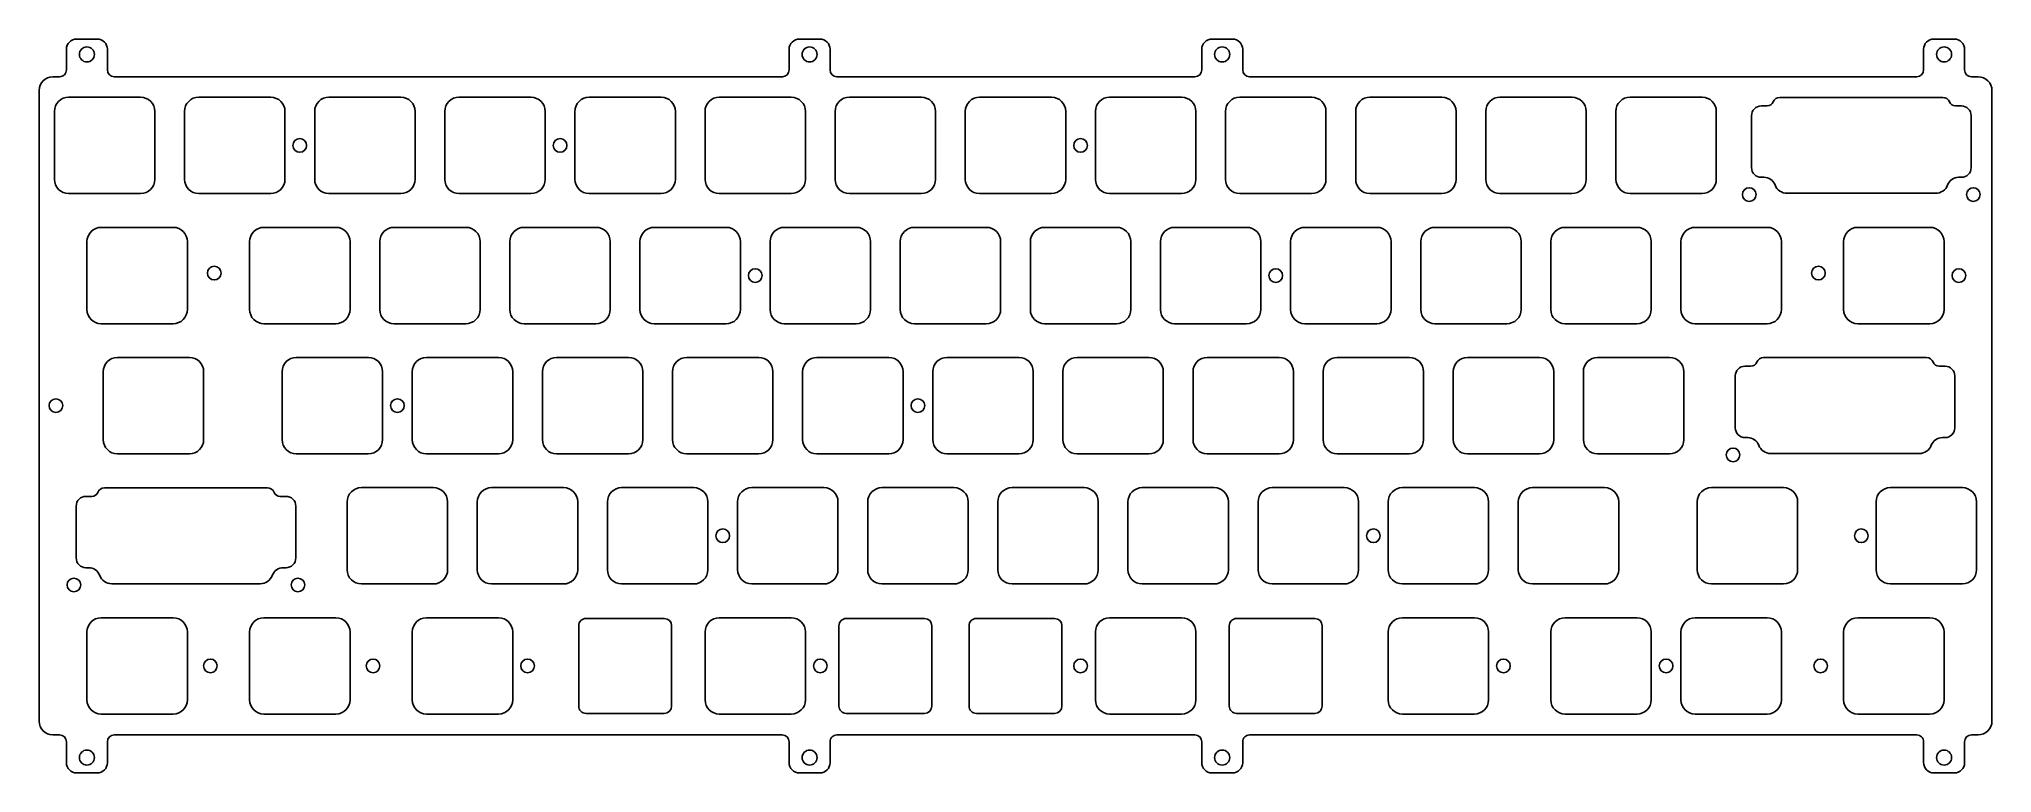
# Model space of a CAD drawing. Header units: millimetres. Extents: x -10 to 276, y -92 to 16.
import ezdxf

# ---------------------------------------------------------------- set-up
doc = ezdxf.new("R2010")
doc.units = ezdxf.units.MM
doc.layers.add('BLACK', color=7, linetype='CONTINUOUS')
doc.layers.add('Edge.Cuts', color=53, linetype='CONTINUOUS')

msp = doc.modelspace()

# ---------------------------------------------------------------- linework, layer by layer
at = {"layer": 'BLACK', "linetype": 'Continuous'}
for p, q in [((-4.093826, 15.566195), (-1.093831, 15.566195)), ((101.723802, 15.566195), (104.7072, 15.566195)), ((162.123802, 15.566195), (165.1072, 15.566195)), ((267.805461, 15.566195), (270.7924, 15.566195)), ((-5.593826, 11.049024), (-5.593826, 14.066194)), ((0.406174, 14.066189), (0.406174, 11.049)), ((100.207112, 11.0489), (100.207112, 14.0663)), ((106.207145, 14.066195), (106.207112, 14.066195)), ((106.207112, 14.066195), (106.207112, 11.04903)), ((160.607112, 11.0489), (160.607112, 14.0663)), ((166.607145, 14.066195), (166.607112, 14.066195)), ((166.607112, 14.066195), (166.607112, 11.04903)), ((266.292449, 11.0491), (266.292449, 14.0662)), ((272.292401, 14.054641), (272.292449, 14.054641)), ((272.292449, 14.054641), (272.292449, 11.0489)), ((-7.600312, 10.049025), (-6.593826, 10.049025)), ((1.40615, 10.049025), (99.215585, 10.049025)), ((106.207126, 11.04903), (106.207112, 11.04903)), ((107.2073, 10.049025), (159.615585, 10.049025)), ((166.607126, 11.04903), (166.607112, 11.04903)), ((167.6073, 10.049025), (265.304483, 10.049025)), ((272.292525, 11.0489), (272.292449, 11.0489)), ((273.2923, 10.049025), (274.2997, 10.049025)), ((-9.600314, -84.297572), (-9.600314, 8.049023)), ((-5.275, 7.05), (-5.275, 7.049951)), ((5.27497, 7.05), (-5.275, 7.05)), ((13.775, 7.05), (13.775, 7.049951)), ((24.325, 7.05), (13.775, 7.05)), ((32.825, 7.05), (32.825, 7.049951)), ((43.375, 7.05), (32.825, 7.05)), ((51.875, 7.05), (51.875, 7.049951)), ((62.425, 7.05), (51.875, 7.05)), ((70.925, 7.05), (70.925, 7.049951)), ((81.475, 7.05), (70.925, 7.05)), ((89.975, 7.05), (89.975, 7.049951)), ((100.525, 7.05), (89.975, 7.05)), ((109.025, 7.05), (109.025, 7.049951)), ((119.575, 7.05), (109.025, 7.05)), ((128.075, 7.05), (128.075, 7.049951)), ((138.625, 7.05), (128.075, 7.05)), ((147.125, 7.049951), (147.125, 7.05)), ((157.675, 7.05), (147.125, 7.05)), ((166.175, 7.05), (166.175, 7.049951)), ((176.725, 7.05), (166.175, 7.05)), ((185.225, 7.049951), (185.225, 7.05)), ((195.775, 7.05), (185.225, 7.05)), ((204.275, 7.049951), (204.275, 7.05)), ((214.825, 7.05), (204.275, 7.05)), ((223.325, 7.05), (223.325, 7.049951)), ((233.875, 7.05), (223.325, 7.05)), ((276.299692, 8.037687), (276.299692, -84.2975)), ((-7.35, 4.974981), (-7.35, -4.981775)), ((7.34999, 4.97498), (7.35, 4.97498)), ((7.35, 4.97498), (7.35, -4.97502)), ((11.7, 4.97498), (11.7, -4.981131)), ((26.4, 4.975), (26.4, -4.97497)), ((30.75, 4.97504), (30.75, -4.975)), ((45.45, 4.975), (45.45, -4.97497)), ((49.8, 4.97504), (49.8, -4.975)), ((64.5, 4.975), (64.5, -4.9749)), ((68.85, 4.975), (68.85, -4.975)), ((83.55, 4.975), (83.55, -4.9749)), ((87.9, 4.975), (87.9, -4.975)), ((102.6, 4.975), (102.6, -4.9749)), ((106.95, 4.975), (106.95, -4.975)), ((121.65, 4.975), (121.65, -4.9749)), ((126, 4.975), (126, -4.975)), ((140.7, 4.975), (140.7, -4.9749)), ((145.05, 4.975), (145.05, -4.975)), ((159.75, 4.975), (159.75, -4.975)), ((164.1, 4.975), (164.1, -4.975)), ((178.8, 4.975), (178.8, -4.9749)), ((183.15, 4.975), (183.15, -4.975)), ((197.85, 4.975), (197.85, -4.975)), ((202.2, 4.975), (202.2, -4.975)), ((216.9, 4.975), (216.9, -4.975)), ((221.25, 4.975), (221.25, -4.975)), ((235.95, 4.975), (235.95, -4.9749)), ((5.26071, -7.05), (-5.27503, -7.05)), ((24.31066, -7.05), (13.77497, -7.05)), ((43.36066, -7.05), (32.825, -7.05)), ((62.404631, -7.05), (51.875, -7.05)), ((81.454631, -7.05), (70.925, -7.05)), ((100.504631, -7.05), (89.975, -7.05)), ((119.554631, -7.05), (109.025, -7.05)), ((138.604631, -7.05), (128.075, -7.05)), ((157.654631, -7.05), (147.125, -7.05)), ((176.704631, -7.05), (166.175, -7.05)), ((195.754631, -7.05), (185.225, -7.05)), ((214.804631, -7.05), (204.275, -7.05)), ((233.854631, -7.05), (223.325, -7.05)), ((-2.587499, -14.07502), (-2.587499, -24.031774)), ((-0.5125, -12.00005), (-0.5125, -12)), ((10.03747, -12), (-0.5125, -12)), ((12.112489, -14.075), (12.112501, -14.075)), ((12.112501, -14.075), (12.112501, -24.02502)), ((21.225, -14.07496), (21.225, -24.025)), ((23.3, -12), (23.3, -12.000049)), ((33.85, -12), (23.3, -12)), ((35.925, -14.075), (35.925, -24.02497)), ((40.275, -14.07496), (40.275, -24.025)), ((42.35, -12.000049), (42.35, -12)), ((52.9, -12), (42.35, -12)), ((54.975, -14.075), (54.975, -24.025)), ((59.325, -14.075), (59.325, -24.025)), ((61.4, -12.000049), (61.4, -12)), ((71.95, -12), (61.4, -12)), ((74.025, -14.075), (74.025, -24.025)), ((78.375, -14.075), (78.375, -24.025)), ((80.45, -12), (80.45, -12.000049)), ((91, -12), (80.45, -12)), ((93.075, -14.075), (93.075, -24.025)), ((97.425, -14.075), (97.425, -24.025)), ((99.5, -12), (99.5, -12.000049)), ((110.05, -12), (99.5, -12)), ((112.125, -14.075), (112.125, -24.0249)), ((116.475, -14.075), (116.475, -24.025)), ((118.55, -12.000049), (118.55, -12)), ((129.1, -12), (118.55, -12)), ((131.175, -14.075), (131.175, -24.025)), ((135.525, -14.075), (135.525, -24.025)), ((137.6, -12), (137.6, -12.000049)), ((148.15, -12), (137.6, -12)), ((150.225, -14.075), (150.225, -24.0249)), ((154.575, -14.075), (154.575, -24.025)), ((156.65, -12.000049), (156.65, -12)), ((167.2, -12), (156.65, -12)), ((169.275, -14.075), (169.275, -24.025)), ((173.625, -14.075), (173.625, -24.025)), ((175.7, -12), (175.7, -12.000049)), ((186.25, -12), (175.7, -12)), ((188.325, -14.075), (188.325, -24.0249)), ((192.675, -14.075), (192.675, -24.025)), ((194.75, -12), (194.75, -12.000049)), ((205.3, -12), (194.75, -12)), ((207.375, -14.075), (207.375, -24.025)), ((211.725, -14.075), (211.725, -24.025)), ((213.8, -12), (213.8, -12.000049)), ((224.35, -12), (213.8, -12)), ((226.425, -14.075), (226.425, -24.025)), ((230.775, -14.075), (230.775, -24.025)), ((232.85, -12.000049), (232.85, -12)), ((243.4, -12), (232.85, -12)), ((245.475, -14.075), (245.475, -24.025)), ((10.023066, -26.1), (-0.51253, -26.1)), ((33.83566, -26.1), (23.29996, -26.1)), ((52.879631, -26.1), (42.35, -26.1)), ((71.929631, -26.1), (61.4, -26.1)), ((90.979631, -26.1), (80.45, -26.1)), ((110.029631, -26.1), (99.5, -26.1)), ((129.079631, -26.1), (118.55, -26.1)), ((148.129631, -26.1), (137.6, -26.1)), ((167.179631, -26.1), (156.65, -26.1)), ((186.229631, -26.1), (175.7, -26.1)), ((205.279631, -26.1), (194.75, -26.1)), ((224.329631, -26.1), (213.8, -26.1)), ((243.379631, -26.1), (232.85, -26.1)), ((12.41875, -31.05), (1.868749, -31.05)), ((28.0625, -31.050049), (28.0625, -31.05)), ((38.6125, -31.05), (28.0625, -31.05)), ((47.1125, -31.05), (47.1125, -31.050049)), ((57.6625, -31.05), (47.1125, -31.05)), ((66.1625, -31.05), (66.1625, -31.050049)), ((76.7125, -31.05), (66.1625, -31.05)), ((85.2125, -31.050049), (85.2125, -31.05)), ((95.7625, -31.05), (85.2125, -31.05)), ((104.2625, -31.050049), (104.2625, -31.05)), ((114.8125, -31.05), (104.2625, -31.05)), ((123.3125, -31.05), (123.3125, -31.050049)), ((133.8625, -31.05), (123.3125, -31.05)), ((142.3625, -31.050049), (142.3625, -31.05)), ((152.9125, -31.05), (142.3625, -31.05)), ((161.4125, -31.050049), (161.4125, -31.05)), ((171.9625, -31.05), (161.4125, -31.05)), ((180.4625, -31.05), (180.4625, -31.050049)), ((191.0125, -31.05), (180.4625, -31.05)), ((199.5125, -31.05), (199.5125, -31.050049)), ((210.0625, -31.05), (199.5125, -31.05)), ((218.5625, -31.05), (218.5625, -31.050049)), ((229.1125, -31.05), (218.5625, -31.05)), ((-0.20625, -33.125), (-0.20625, -43.075001)), ((14.49375, -33.125), (14.49375, -43.075)), ((25.9875, -33.12496), (25.9875, -43.075)), ((40.6875, -33.125), (40.6875, -43.07497)), ((45.0375, -33.12496), (45.0375, -43.075)), ((59.7375, -33.125), (59.7375, -43.0749)), ((64.0875, -33.125), (64.0875, -43.075)), ((78.7875, -33.125), (78.7875, -43.0749)), ((83.1375, -33.125), (83.1375, -43.075)), ((97.8375, -33.125), (97.8375, -43.075)), ((102.1875, -33.125), (102.1875, -43.075)), ((116.8875, -33.125), (116.8875, -43.075)), ((121.2375, -33.125), (121.2375, -43.075)), ((135.9375, -33.125), (135.9375, -43.0749)), ((140.2875, -33.125), (140.2875, -43.075)), ((154.9875, -33.125), (154.9875, -43.075)), ((159.3375, -33.125), (159.3375, -43.075)), ((174.0375, -33.125), (174.0375, -43.075)), ((178.3875, -33.125), (178.3875, -43.075)), ((193.0875, -33.125), (193.0875, -43.0749)), ((197.4375, -33.125), (197.4375, -43.075)), ((212.1375, -33.125), (212.1375, -43.075)), ((216.4875, -33.125), (216.4875, -43.075)), ((231.1875, -33.125), (231.1875, -43.0749)), ((12.41875, -45.15), (1.86875, -45.15)), ((38.59816, -45.15), (28.0625, -45.15)), ((57.642131, -45.15), (47.1125, -45.15)), ((76.692131, -45.15), (66.1625, -45.15)), ((95.742131, -45.15), (85.2125, -45.15)), ((114.792131, -45.15), (104.2625, -45.15)), ((133.842131, -45.15), (123.3125, -45.15)), ((152.892131, -45.15), (142.3625, -45.15)), ((171.942131, -45.15), (161.4125, -45.15)), ((190.992131, -45.15), (180.4625, -45.15)), ((210.042131, -45.15), (199.5125, -45.15)), ((229.092131, -45.15), (218.5625, -45.15)), ((37.5875, -50.100049), (37.5875, -50.1)), ((48.1375, -50.1), (37.5875, -50.1)), ((56.6375, -50.1), (56.6375, -50.100049)), ((67.1875, -50.1), (56.6375, -50.1)), ((75.6875, -50.1), (75.6875, -50.100049)), ((86.2375, -50.1), (75.6875, -50.1)), ((94.7375, -50.100049), (94.7375, -50.1)), ((105.2875, -50.1), (94.7375, -50.1)), ((113.7875, -50.100049), (113.7875, -50.1)), ((124.3375, -50.1), (113.7875, -50.1)), ((132.8375, -50.1), (132.8375, -50.100049)), ((143.3875, -50.1), (132.8375, -50.1)), ((151.8875, -50.100049), (151.8875, -50.1)), ((162.4375, -50.1), (151.8875, -50.1)), ((170.9375, -50.1), (170.9375, -50.100049)), ((181.4875, -50.1), (170.9375, -50.1)), ((189.9875, -50.1), (189.9875, -50.100049)), ((200.5375, -50.1), (189.9875, -50.1)), ((209.0375, -50.1), (209.0375, -50.100049)), ((219.5875, -50.1), (209.0375, -50.1)), ((245.78125, -50.1), (235.231249, -50.1)), ((271.975, -50.1), (261.424999, -50.1)), ((35.5125, -52.17496), (35.5125, -62.125)), ((50.2125, -52.175), (50.2125, -62.12497)), ((54.5625, -52.17496), (54.5625, -62.125)), ((69.2625, -52.175), (69.2625, -62.1249)), ((73.6125, -52.175), (73.6125, -62.125)), ((88.3125, -52.175), (88.3125, -62.1249)), ((92.6625, -52.175), (92.6625, -62.125)), ((107.3625, -52.175), (107.3625, -62.125)), ((111.7125, -52.175), (111.7125, -62.125)), ((126.4125, -52.175), (126.4125, -62.125)), ((130.7625, -52.175), (130.7625, -62.125)), ((145.4625, -52.175), (145.4625, -62.1249)), ((149.8125, -52.175), (149.8125, -62.125)), ((164.5125, -52.175), (164.5125, -62.125)), ((168.8625, -52.175), (168.8625, -62.125)), ((183.5625, -52.175), (183.5625, -62.1249)), ((187.9125, -52.175), (187.9125, -62.125)), ((202.6125, -52.175), (202.6125, -62.1249)), ((206.9625, -52.175), (206.9625, -62.125)), ((221.6625, -52.175), (221.6625, -62.125)), ((233.15625, -52.175), (233.15625, -62.125001)), ((247.85625, -52.175), (247.85625, -62.125)), ((259.35, -52.175), (259.35, -62.125001)), ((274.05, -52.175), (274.05, -62.125)), ((48.12316, -64.2), (37.5875, -64.2)), ((67.167131, -64.2), (56.6375, -64.2)), ((86.217131, -64.2), (75.6875, -64.2)), ((105.267131, -64.2), (94.7375, -64.2)), ((124.317131, -64.2), (113.7875, -64.2)), ((143.367131, -64.2), (132.8375, -64.2)), ((162.417131, -64.2), (151.8875, -64.2)), ((181.467131, -64.2), (170.9375, -64.2)), ((200.517131, -64.2), (189.9875, -64.2)), ((219.567131, -64.2), (209.0375, -64.2)), ((245.78125, -64.2), (235.23125, -64.2)), ((271.975, -64.2), (261.425, -64.2)), ((-2.587499, -71.225), (-2.587499, -81.175001)), ((10.037501, -69.15), (-0.5125, -69.15)), ((12.112501, -71.225), (12.112501, -81.175)), ((21.225, -71.225), (21.225, -81.175001)), ((33.85, -69.15), (23.299999, -69.15)), ((35.925, -71.225), (35.925, -81.175)), ((45.0375, -71.225), (45.0375, -81.175001)), ((57.6625, -69.15), (47.112499, -69.15)), ((59.7375, -71.225), (59.7375, -81.175)), ((69.4, -82.075), (69.4, -70.325)), ((70.475, -69.25), (81.925, -69.25)), ((83, -70.325), (83, -82.075)), ((87.9, -71.225), (87.9, -81.175001)), ((100.525, -69.15), (89.974999, -69.15)), ((102.6, -71.225), (102.6, -81.175)), ((107.5, -82.075), (107.5, -70.325)), ((108.575, -69.25), (120.025, -69.25)), ((121.1, -70.325), (121.1, -82.075)), ((126.55, -82.075), (126.55, -70.325)), ((127.625, -69.25), (139.075, -69.25)), ((140.15, -70.325), (140.15, -82.075)), ((145.05, -71.225), (145.05, -81.175001)), ((157.675, -69.15), (147.124999, -69.15)), ((159.75, -71.225), (159.75, -81.175)), ((164.65, -82.075), (164.65, -70.325)), ((165.725, -69.25), (177.175, -69.25)), ((178.25, -70.325), (178.25, -82.075)), ((187.9125, -71.225), (187.9125, -81.175001)), ((200.5375, -69.15), (189.987499, -69.15)), ((202.6125, -71.225), (202.6125, -81.175)), ((211.725, -71.225), (211.725, -81.175001)), ((224.35, -69.15), (213.799999, -69.15)), ((226.425, -71.225), (226.425, -81.175)), ((230.775, -71.225), (230.775, -81.175001)), ((243.4, -69.15), (232.849999, -69.15)), ((245.475, -71.225), (245.475, -81.175)), ((254.5875, -71.225), (254.5875, -81.175001)), ((267.2125, -69.15), (256.662499, -69.15)), ((269.2875, -71.225), (269.2875, -81.175)), ((10.037501, -83.25), (-0.512499, -83.25)), ((33.85, -83.25), (23.3, -83.25)), ((57.6625, -83.25), (47.1125, -83.25)), ((81.925, -83.15), (70.475, -83.15)), ((100.525, -83.25), (89.975, -83.25)), ((120.025, -83.15), (108.575, -83.15)), ((139.075, -83.15), (127.625, -83.15)), ((157.675, -83.25), (147.125, -83.25)), ((177.175, -83.15), (165.725, -83.15)), ((200.5375, -83.25), (189.9875, -83.25)), ((224.35, -83.25), (213.8, -83.25)), ((243.4, -83.25), (232.85, -83.25)), ((267.2125, -83.25), (256.6625, -83.25)), ((-6.593834, -86.297571), (-7.600316, -86.297571)), ((-5.593826, -90.362569), (-5.593826, -87.297571)), ((0.406174, -87.29757), (0.406174, -90.366809)), ((99.2073, -86.297571), (1.402716, -86.297571)), ((100.207112, -90.358215), (100.207112, -87.29167)), ((106.207112, -87.2975), (106.207112, -90.3667)), ((107.2071, -86.297612), (107.2071, -86.297571)), ((159.6073, -86.297571), (107.2071, -86.297571)), ((160.607112, -90.358215), (160.607112, -87.29167)), ((166.607112, -87.2976), (166.607112, -90.3667)), ((167.6071, -86.297612), (167.6071, -86.297571)), ((265.2923, -86.297571), (167.6071, -86.297571)), ((266.292449, -90.353273), (266.292449, -87.310349)), ((272.292449, -87.2977), (272.292449, -90.3668)), ((274.277591, -86.297571), (273.285867, -86.297571)), ((-1.09383, -91.866813), (-4.093831, -91.866813)), ((104.696212, -91.866813), (101.7072, -91.866813)), ((104.696212, -91.866824), (104.696212, -91.866813)), ((165.096212, -91.866813), (162.1072, -91.866813)), ((165.096212, -91.866824), (165.096212, -91.866813)), ((270.792428, -91.866813), (267.7924, -91.866813)), ((270.792428, -91.866813), (270.792428, -91.866847))]:
    msp.add_line(p, q, dxfattribs=at)
at = {"layer": 'BLACK'}
for centre, radius in [((-2.593826, 13.316195), 1.1), ((103.207112, 13.316195), 1.1), ((163.607112, 13.316195), 1.1), ((269.292449, 13.316195), 1.1), ((28.575, 0), 1), ((66.675, 0), 1), ((142.875, 0), 1), ((16.04875, -18.7), 1), ((95.25, -19.05), 1), ((171.45, -19.05), 1), ((250.9012, -18.7), 1), ((-7.14375, -38.1), 1), ((42.8625, -38.1), 1), ((119.0625, -38.1), 1), ((90.4875, -57.15), 1), ((185.7375, -57.15), 1), ((257.175, -57.15), 1), ((15.478125, -76.2), 1), ((39.290625, -76.2), 1), ((61.9125, -76.2), 1), ((104.775, -76.2), 1), ((142.875, -76.2), 1), ((204.7875, -76.2), 1), ((228.6, -76.2), 1), ((251.221875, -76.2), 1), ((-2.593826, -89.616813), 1.1), ((103.207112, -89.616813), 1.1), ((163.607112, -89.616813), 1.1), ((269.292449, -89.616813), 1.1)]:
    msp.add_circle(centre, radius, dxfattribs=at)
for centre, radius, start, end in [((-4.093825, 14.066194), 1.500001, 90.0000382, 180), ((-1.09383, 14.066191), 1.500004, 359.99992361, 90.0000382), ((101.7072, 14.0662), 1.500088, 89.36587409, 179.99618051), ((104.7072, 14.0663), 1.499895, 359.99598915, 90), ((162.1072, 14.0662), 1.500088, 89.36587409, 179.99618051), ((165.1072, 14.0663), 1.499895, 359.99598915, 90), ((267.7926, 14.0661), 1.500151, 89.50878913, 179.99618067), ((270.7924, 14.0662), 1.499995, 359.55848776, 90), ((-7.600312, 8.049023), 2.000002, 90, 180), ((-6.593825, 11.049024), 0.999999, 269.9999427, 0), ((1.40615, 11.049), 0.999975, 180, 270), ((99.2072, 11.0489), 0.999912, 270.48047391, 0), ((107.2073, 11.0492), 1.000175, 180.00973859, 270), ((159.6072, 11.0489), 0.999912, 270.48047391, 0), ((167.6073, 11.0492), 1.000175, 180.00973859, 270), ((265.2923, 11.0491), 1.000149, 270.69794761, 0), ((273.2923, 11.0488), 0.999775, 179.99426913, 270), ((274.2996, 8.0489), 2.000125, 359.67878935, 89.99713539), ((-5.27503, 4.974981), 2.07497, 89.99917162, 180), ((5.27497, 4.97498), 2.07502, 0, 90), ((13.77497, 4.97498), 2.07497, 89.99917162, 180), ((24.325, 4.975), 2.075, 0, 90), ((32.82491, 4.97504), 2.07491, 89.99751478, 180), ((43.375, 4.975), 2.075, 0, 90), ((51.87491, 4.97504), 2.07491, 89.99751478, 180), ((62.425, 4.975), 2.075, 0, 90), ((70.9249, 4.975), 2.0749, 89.99723869, 180), ((81.475, 4.975), 2.075, 0, 90), ((89.9749, 4.975), 2.0749, 89.99723869, 180), ((100.525, 4.975), 2.075, 0, 90), ((109.0249, 4.975), 2.0749, 89.99723869, 180), ((119.575, 4.975), 2.075, 0, 90), ((128.0749, 4.975), 2.0749, 89.99723869, 180), ((138.625, 4.975), 2.075, 0, 90), ((147.1249, 4.975), 2.0749, 89.99723869, 180), ((157.675, 4.975), 2.075, 0, 90), ((166.1749, 4.975), 2.0749, 89.99723869, 180), ((176.725, 4.975), 2.075, 0, 90), ((185.2249, 4.975), 2.0749, 89.99723869, 180), ((195.775, 4.975), 2.075, 0, 90), ((204.2749, 4.975), 2.0749, 89.99723869, 180), ((214.825, 4.975), 2.075, 0, 90), ((223.3249, 4.975), 2.0749, 89.99723869, 180), ((233.875, 4.975), 2.075, 0, 90), ((-5.27503, -4.975019), 2.074981, 180.18655157, 270), ((5.27497, -4.97502), 2.07503, 269.60624924, 0), ((13.77497, -4.97502), 2.07498, 180.16874147, 270), ((24.32492, -4.97497), 2.07508, 269.60625873, 0), ((32.825, -4.975), 2.075, 180, 270), ((43.37492, -4.97497), 2.07508, 269.60625873, 0), ((51.875, -4.975), 2.075, 180, 270), ((62.4248, -4.9749), 2.0752, 269.4431294, 0), ((70.925, -4.975), 2.075, 180, 270), ((81.4748, -4.9749), 2.0752, 269.4431294, 0), ((89.975, -4.975), 2.075, 180, 270), ((100.5248, -4.9749), 2.0752, 269.4431294, 0), ((109.025, -4.975), 2.075, 180, 270), ((119.5748, -4.9749), 2.0752, 269.4431294, 0), ((128.075, -4.975), 2.075, 180, 270), ((138.6248, -4.9749), 2.0752, 269.4431294, 0), ((147.125, -4.975), 2.075, 180, 270), ((157.6748, -4.9749), 2.0752, 269.4431294, 359.99723902), ((166.175, -4.975), 2.075, 180, 270), ((176.7248, -4.9749), 2.0752, 269.4431294, 0), ((185.225, -4.975), 2.075, 180, 270), ((195.7748, -4.9749), 2.0752, 269.4431294, 359.99723902), ((204.275, -4.975), 2.075, 180, 270), ((214.8248, -4.9749), 2.0752, 269.4431294, 359.99723902), ((223.325, -4.975), 2.075, 180, 270), ((233.8748, -4.9749), 2.0752, 269.4431294, 0), ((-0.512529, -14.07502), 2.07497, 89.99919923, 180), ((10.03747, -14.07502), 2.07502, 0.00055224, 90), ((23.29991, -14.07496), 2.07491, 89.99751478, 180), ((33.85, -14.075), 2.075, 0, 90), ((42.34991, -14.07496), 2.07491, 89.99751478, 180), ((52.9, -14.075), 2.075, 0, 90), ((61.3999, -14.075), 2.0749, 89.99723869, 180), ((71.95, -14.075), 2.075, 0, 90), ((80.4499, -14.075), 2.0749, 89.99723869, 180), ((91, -14.075), 2.075, 0, 90), ((99.4999, -14.075), 2.0749, 89.99723869, 180), ((110.05, -14.075), 2.075, 0, 90), ((118.5499, -14.075), 2.0749, 89.99723869, 180), ((129.1, -14.075), 2.075, 0, 90), ((137.5999, -14.075), 2.0749, 89.99723869, 180), ((148.15, -14.075), 2.075, 0, 90), ((156.6499, -14.075), 2.0749, 89.99723869, 180), ((167.2, -14.075), 2.075, 0, 90), ((175.6999, -14.075), 2.0749, 89.99723869, 180), ((186.25, -14.075), 2.075, 0, 90), ((194.7499, -14.075), 2.0749, 89.99723869, 180), ((205.3, -14.075), 2.075, 0, 90), ((213.7999, -14.075), 2.0749, 89.99723869, 180), ((224.35, -14.075), 2.075, 0, 90), ((232.8499, -14.075), 2.0749, 89.99723869, 180), ((243.4, -14.075), 2.075, 0, 90), ((-0.51253, -24.02502), 2.07498, 180.18649644, 270), ((10.03747, -24.02502), 2.075031, 269.6022732, 0), ((23.29996, -24.02504), 2.07496, 179.99889548, 270), ((33.84992, -24.02497), 2.07508, 269.60625873, 0), ((42.35, -24.025), 2.075, 180, 270), ((52.8998, -24.0249), 2.0752, 269.4431294, 359.99723902), ((61.4, -24.025), 2.075, 180, 270), ((71.9498, -24.0249), 2.0752, 269.4431294, 359.99723902), ((80.45, -24.025), 2.075, 180, 270), ((90.9998, -24.0249), 2.0752, 269.4431294, 359.99723902), ((99.5, -24.025), 2.075, 180, 270), ((110.0498, -24.0249), 2.0752, 269.4431294, 0), ((118.55, -24.025), 2.075, 180, 270), ((129.0998, -24.0249), 2.0752, 269.4431294, 359.99723902), ((137.6, -24.025), 2.075, 180, 270), ((148.1498, -24.0249), 2.0752, 269.4431294, 0), ((156.65, -24.025), 2.075, 180, 270), ((167.1998, -24.0249), 2.0752, 269.4431294, 359.99723902), ((175.7, -24.025), 2.075, 180, 270), ((186.2498, -24.0249), 2.0752, 269.4431294, 0), ((194.75, -24.025), 2.075, 180, 270), ((205.2998, -24.0249), 2.0752, 269.4431294, 359.99723902), ((213.8, -24.025), 2.075, 180, 270), ((224.3498, -24.0249), 2.0752, 269.4431294, 359.99723902), ((232.85, -24.025), 2.075, 180, 270), ((243.3998, -24.0249), 2.0752, 269.4431294, 359.99723902), ((1.868754, -33.125004), 2.075004, 90.00013806, 179.99988955), ((12.41875, -33.125), 2.075, 0, 90), ((28.06241, -33.12496), 2.07491, 89.99751478, 180), ((38.6125, -33.125), 2.075, 0, 90), ((47.11241, -33.12496), 2.07491, 89.99751478, 180), ((57.6625, -33.125), 2.075, 0, 90), ((66.1624, -33.125), 2.0749, 89.99723869, 180), ((76.7125, -33.125), 2.075, 0, 90), ((85.2124, -33.125), 2.0749, 89.99723869, 180), ((95.7625, -33.125), 2.075, 0, 90), ((104.2624, -33.125), 2.0749, 89.99723869, 180), ((114.8125, -33.125), 2.075, 0, 90), ((123.3124, -33.125), 2.0749, 89.99723869, 180), ((133.8625, -33.125), 2.075, 0, 90), ((142.3624, -33.125), 2.0749, 89.99723869, 180), ((152.9125, -33.125), 2.075, 0, 90), ((161.4124, -33.125), 2.0749, 89.99723869, 180), ((171.9625, -33.125), 2.075, 0, 90), ((180.4624, -33.125), 2.0749, 89.99723869, 180), ((191.0125, -33.125), 2.075, 0, 90), ((199.5124, -33.125), 2.0749, 89.99723869, 180), ((210.0625, -33.125), 2.075, 0, 90), ((218.5624, -33.125), 2.0749, 89.99723869, 180), ((229.1125, -33.125), 2.075, 0, 90), ((1.868752, -43.074998), 2.075002, 180.00008284, 269.99994478), ((12.41875, -43.075), 2.075, 270, 0), ((28.0625, -43.075), 2.075, 180, 270), ((38.61242, -43.07497), 2.07508, 269.60625873, 0), ((47.1125, -43.075), 2.075, 180, 270), ((57.6623, -43.0749), 2.0752, 269.4431294, 0), ((66.1625, -43.075), 2.075, 180, 270), ((76.7123, -43.0749), 2.0752, 269.4431294, 0), ((85.2125, -43.075), 2.075, 180, 270), ((95.7623, -43.0749), 2.0752, 269.4431294, 359.99723902), ((104.2625, -43.075), 2.075, 180, 270), ((114.8123, -43.0749), 2.0752, 269.4431294, 359.99723902), ((123.3125, -43.075), 2.075, 180, 270), ((133.8623, -43.0749), 2.0752, 269.4431294, 0), ((142.3625, -43.075), 2.075, 180, 270), ((152.9123, -43.0749), 2.0752, 269.4431294, 359.99723902), ((161.4125, -43.075), 2.075, 180, 270), ((171.9623, -43.0749), 2.0752, 269.4431294, 359.99723902), ((180.4625, -43.075), 2.075, 180, 270), ((191.0123, -43.0749), 2.0752, 269.4431294, 0), ((199.5125, -43.075), 2.075, 180, 270), ((210.0623, -43.0749), 2.0752, 269.4431294, 359.99723902), ((218.5625, -43.075), 2.075, 180, 270), ((229.1123, -43.0749), 2.0752, 269.4431294, 0), ((37.58741, -52.17496), 2.07491, 89.99751478, 180), ((48.1375, -52.175), 2.075, 0, 90), ((56.63741, -52.17496), 2.07491, 89.99751478, 180), ((67.1875, -52.175), 2.075, 0, 90), ((75.6874, -52.175), 2.0749, 89.99723869, 180), ((86.2375, -52.175), 2.075, 0, 90), ((94.7374, -52.175), 2.0749, 89.99723869, 180), ((105.2875, -52.175), 2.075, 0, 90), ((113.7874, -52.175), 2.0749, 89.99723869, 180), ((124.3375, -52.175), 2.075, 0, 90), ((132.8374, -52.175), 2.0749, 89.99723869, 180), ((143.3875, -52.175), 2.075, 0, 90), ((151.8874, -52.175), 2.0749, 89.99723869, 180), ((162.4375, -52.175), 2.075, 0, 90), ((170.9374, -52.175), 2.0749, 89.99723869, 180), ((181.4875, -52.175), 2.075, 0, 90), ((189.9874, -52.175), 2.0749, 89.99723869, 180), ((200.5375, -52.175), 2.075, 0, 90), ((209.0374, -52.175), 2.0749, 89.99723869, 180), ((219.5875, -52.175), 2.075, 0, 90), ((235.231254, -52.175004), 2.075004, 90.00013806, 179.99988955), ((245.78125, -52.175), 2.075, 0, 90), ((261.425004, -52.175004), 2.075004, 90.00013806, 179.99988955), ((271.975, -52.175), 2.075, 0, 90), ((37.5875, -62.125), 2.075, 180, 270), ((48.13742, -62.12497), 2.07508, 269.60625873, 0), ((56.6375, -62.125), 2.075, 180, 270), ((67.1873, -62.1249), 2.0752, 269.4431294, 0), ((75.6875, -62.125), 2.075, 180, 270), ((86.2373, -62.1249), 2.0752, 269.4431294, 0), ((94.7375, -62.125), 2.075, 180, 270), ((105.2873, -62.1249), 2.0752, 269.4431294, 359.99723902), ((113.7875, -62.125), 2.075, 180, 270), ((124.3373, -62.1249), 2.0752, 269.4431294, 359.99723902), ((132.8375, -62.125), 2.075, 180, 270), ((143.3873, -62.1249), 2.0752, 269.4431294, 0), ((151.8875, -62.125), 2.075, 180, 270), ((162.4373, -62.1249), 2.0752, 269.4431294, 359.99723902), ((170.9375, -62.125), 2.075, 180, 270), ((181.4873, -62.1249), 2.0752, 269.4431294, 0), ((189.9875, -62.125), 2.075, 180, 270), ((200.5373, -62.1249), 2.0752, 269.4431294, 0), ((209.0375, -62.125), 2.075, 180, 270), ((219.5873, -62.1249), 2.0752, 269.4431294, 359.99723902), ((235.231252, -62.124998), 2.075002, 180.00008284, 269.99994478), ((245.78125, -62.125), 2.075, 270, 0), ((261.425002, -62.124998), 2.075002, 180.00008284, 269.99994478), ((271.975, -62.125), 2.075, 270, 0), ((-0.512495, -71.225004), 2.075004, 90.00013806, 179.99988955), ((10.037501, -71.225), 2.075, 0, 90), ((23.300004, -71.225004), 2.075004, 90.00013806, 179.99988955), ((33.85, -71.225), 2.075, 0, 90), ((47.112504, -71.225004), 2.075004, 90.00013806, 179.99988955), ((57.6625, -71.225), 2.075, 0, 90), ((70.474999, -70.324999), 1.074999, 89.9999467, 180.0000533), ((81.925, -70.325), 1.075, 0, 90), ((89.975004, -71.225004), 2.075004, 90.00013806, 179.99988955), ((100.525, -71.225), 2.075, 0, 90), ((108.574999, -70.324999), 1.074999, 89.9999467, 180.0000533), ((120.025, -70.325), 1.075, 0, 90), ((127.624999, -70.324999), 1.074999, 89.9999467, 180.0000533), ((139.075, -70.325), 1.075, 0, 90), ((147.125004, -71.225004), 2.075004, 90.00013806, 179.99988955), ((157.675, -71.225), 2.075, 0, 90), ((165.724999, -70.324999), 1.074999, 89.9999467, 180.0000533), ((177.175, -70.325), 1.075, 0, 90), ((189.987504, -71.225004), 2.075004, 90.00013806, 179.99988955), ((200.5375, -71.225), 2.075, 0, 90), ((213.800004, -71.225004), 2.075004, 90.00013806, 179.99988955), ((224.35, -71.225), 2.075, 0, 90), ((232.850004, -71.225004), 2.075004, 90.00013806, 179.99988955), ((243.4, -71.225), 2.075, 0, 90), ((256.662504, -71.225004), 2.075004, 90.00013806, 179.99988955), ((267.2125, -71.225), 2.075, 0, 90), ((-0.512497, -81.174998), 2.075002, 180.00008284, 269.99994478), ((10.037501, -81.175), 2.075, 270, 0), ((23.300002, -81.174998), 2.075002, 180.00008284, 269.99994478), ((33.85, -81.175), 2.075, 270, 0), ((47.112502, -81.174998), 2.075002, 180.00008284, 269.99994478), ((57.6625, -81.175), 2.075, 270, 0), ((70.474999, -82.075001), 1.074999, 179.9999467, 270.0000533), ((81.925, -82.075), 1.075, 270, 0), ((89.975002, -81.174998), 2.075002, 180.00008284, 269.99994478), ((100.525, -81.175), 2.075, 270, 0), ((108.574999, -82.075001), 1.074999, 179.9999467, 270.0000533), ((120.025, -82.075), 1.075, 270, 0), ((127.624999, -82.075001), 1.074999, 179.9999467, 270.0000533), ((139.075, -82.075), 1.075, 270, 0), ((147.125002, -81.174998), 2.075002, 180.00008284, 269.99994478), ((157.675, -81.175), 2.075, 270, 0), ((165.724999, -82.075001), 1.074999, 179.9999467, 270.0000533), ((177.175, -82.075), 1.075, 270, 0), ((189.987502, -81.174998), 2.075002, 180.00008284, 269.99994478), ((200.5375, -81.175), 2.075, 270, 0), ((213.800002, -81.174998), 2.075002, 180.00008284, 269.99994478), ((224.35, -81.175), 2.075, 270, 0), ((232.850002, -81.174998), 2.075002, 180.00008284, 269.99994478), ((243.4, -81.175), 2.075, 270, 0), ((256.662502, -81.174998), 2.075002, 180.00008284, 269.99994478), ((267.2125, -81.175), 2.075, 270, 0), ((-7.600315, -84.297572), 1.999999, 180, 269.99997135), ((274.2994, -84.2974), 2.000292, 269.37529634, 359.99713563), ((-6.593834, -87.297579), 1.000008, 0.00045836, 90), ((1.40618, -87.29757), 1.000006, 90.19847198, 180), ((99.2073, -87.2974), 0.999829, 0.32836295, 90), ((107.207, -87.2975), 0.999888, 89.99426978, 180), ((159.6073, -87.2974), 0.999829, 0.32836295, 90), ((167.607, -87.2975), 0.999888, 89.99426978, 180.00573022), ((265.2923, -87.2978), 1.000229, 359.2811401, 90), ((273.2926, -87.2977), 1.000151, 90.3857169, 180), ((-4.093831, -90.366812), 1.500001, 179.83792923, 270), ((-1.093828, -90.366811), 1.500002, 269.99992361, 0.00007639), ((101.7073, -90.3666), 1.500213, 179.67976006, 269.99618082), ((104.707, -90.3667), 1.500112, 269.58796992, 0), ((162.1073, -90.3666), 1.500213, 179.67976006, 269.99618082), ((165.107, -90.3667), 1.500112, 269.58796992, 0), ((267.7925, -90.3667), 1.500113, 179.48715751, 269.99618057), ((270.7923, -90.3667), 1.500149, 270.00488876, 359.99618066)]:
    msp.add_arc(centre, radius, start, end, dxfattribs=at)
at = {"layer": 'Edge.Cuts', "linetype": 'CONTINUOUS'}
for p, q in [((242.52436, 5.77544), (243.38997, 5.77544)), ((245.24718, 7.0276), (269.10242, 7.0276)), ((270.95963, 5.77544), (271.82524, 5.77544)), ((241.09936, -3.25044), (241.09936, 4.35044)), ((273.25024, 4.35044), (273.25024, -3.25044)), ((242.9284, -4.67544), (242.52436, -4.67544)), ((271.82524, -4.67544), (271.4212, -4.67544)), ((268.0503, -7.01191), (246.2993, -7.01191)), ((254.5875, -14.075), (254.5875, -24.025001)), ((267.2125, -12), (256.662499, -12)), ((269.2875, -14.075), (269.2875, -24.025)), ((267.2125, -26.1), (256.6625, -26.1)), ((242.86593, -31.0724), (266.72117, -31.0724)), ((238.71811, -41.35044), (238.71811, -33.74956)), ((240.14311, -32.32456), (241.00872, -32.32456)), ((268.57838, -32.32456), (269.44399, -32.32456)), ((270.86899, -33.74956), (270.86899, -41.35044)), ((240.54715, -42.77544), (240.14311, -42.77544)), ((269.44399, -42.77544), (269.03995, -42.77544)), ((265.66905, -45.11191), (243.91805, -45.11191)), ((-2.74439, -51.37456), (-1.87878, -51.37456)), ((-0.02157, -50.1224), (23.83367, -50.1224)), ((25.69088, -51.37456), (26.55649, -51.37456)), ((-4.16939, -60.40044), (-4.16939, -52.79956)), ((27.98149, -52.79956), (27.98149, -60.40044)), ((-2.34035, -61.82544), (-2.74439, -61.82544)), ((26.55649, -61.82544), (26.15245, -61.82544)), ((22.78155, -64.16191), (1.03055, -64.16191))]:
    msp.add_line(p, q, dxfattribs=at)
at = {"layer": 'Edge.Cuts'}
for centre in [(240.775, -7.2), (273.575, -7.2), (271.4625, -19.05), (238.39375, -45.3), (-4.49375, -64.35), (28.30625, -64.35)]:
    msp.add_circle(centre, 1, dxfattribs=at)
for centre, radius, start, end in [((242.52436, 4.35044), 1.425, 90, 180), ((243.38997, 6.70385), 0.928411, -90, -22.02270195), ((245.2472, 5.9526), 1.075006, 90.00106597, 157.97610066), ((269.1024, 5.9526), 1.075, 22.02389934, 89.99893403), ((270.9596, 6.7039), 0.92846, -157.97374324, -89.99814868), ((271.82524, 4.35044), 1.425, 0, 90), ((242.52436, -3.25044), 1.425, -180, -90), ((242.92841, -6.40037), 1.72493, 20.54597615, 90.00033216), ((271.4212, -6.4004), 1.724938, 90, 159.45340178), ((271.8252, -3.2504), 1.42504, -89.99839174, -0.00160826), ((246.29931, -5.13696), 1.87495, -159.45407657, -90.00030559), ((268.0503, -5.137), 1.874943, -90, -20.54506499), ((256.6625, -14.075), 2.075, 90.00002761, 180), ((267.2125, -14.075), 2.075, 0, 90), ((256.6625, -24.025), 2.075, -179.99997239, -90), ((267.2125, -24.025), 2.075, -90, 0), ((242.86595, -32.1474), 1.075006, 90.00106597, 157.97610066), ((266.72115, -32.1474), 1.075, 22.02389934, 89.99893403), ((240.14311, -33.74956), 1.425, 90, 180), ((241.00872, -31.39615), 0.928411, -90, -22.02270195), ((268.57835, -31.3961), 0.92846, -157.97374324, -89.99814868), ((269.44399, -33.74956), 1.425, 0, 90), ((240.14311, -41.35044), 1.425, -180, -90), ((240.54716, -44.50037), 1.72493, 20.54597615, 90.00033216), ((269.03995, -44.5004), 1.724938, 90, 159.45340178), ((269.44395, -41.3504), 1.42504, -89.99839174, -0.00160826), ((243.91806, -43.23696), 1.87495, -159.45407657, -90.00030559), ((265.66905, -43.237), 1.874943, -90, -20.54506499), ((-2.74439, -52.79956), 1.425, 90, 180), ((-1.87878, -50.44615), 0.928411, -90, -22.02270195), ((-0.02155, -51.1974), 1.075006, 90.00106597, 157.97610066), ((23.83365, -51.1974), 1.075, 22.02389934, 89.99893403), ((25.69085, -50.4461), 0.92846, -157.97374324, -89.99814868), ((26.55649, -52.79956), 1.425, 0, 90), ((-2.74439, -60.40044), 1.425, -180, -90), ((-2.34034, -63.55037), 1.72493, 20.54597615, 90.00033216), ((26.15245, -63.5504), 1.724938, 90, 159.45340178), ((26.55645, -60.4004), 1.42504, -89.99839174, -0.00160826), ((1.03056, -62.28696), 1.87495, -159.45407657, -90.00030559), ((22.78155, -62.287), 1.874943, -90, -20.54506499)]:
    msp.add_arc(centre, radius, start, end, dxfattribs=at)

doc.saveas('drawing.dxf')
